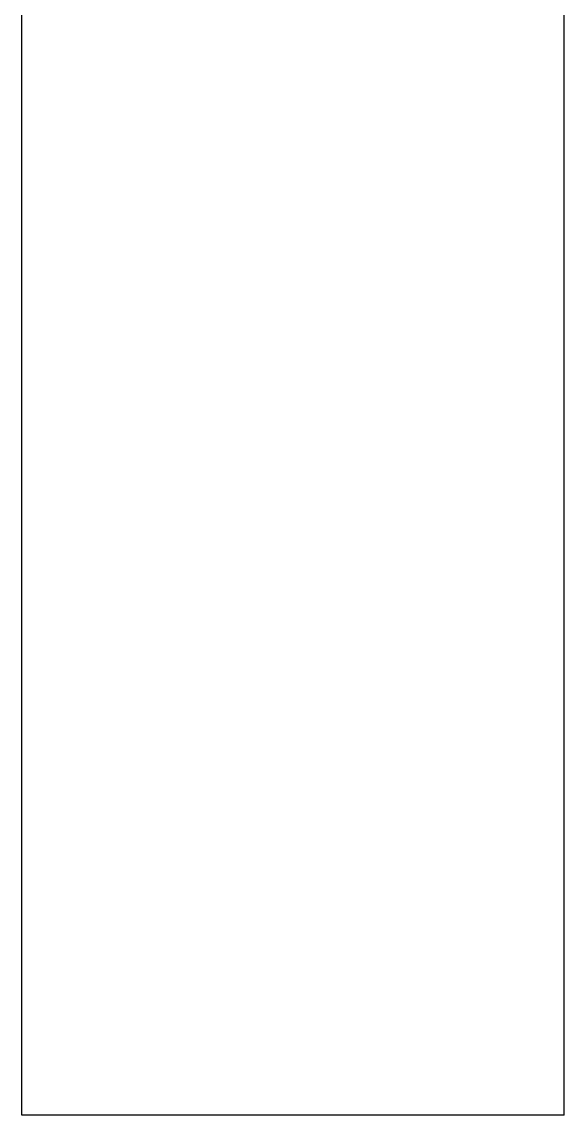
# Model space of a CAD drawing. Extents: x -1201378 to 2367219, y -619313 to 244905.
# Drawn here: x 1552130.9 to 1552209.4, y -278762.7 to -278604.3 of the extents above; entities that cross this region are included whole.
import ezdxf

# ---------------------------------------------------------------- set-up
doc = ezdxf.new("R2010")
doc.units = 0
doc.header["$LTSCALE"] = 1000
doc.layers.add('S-SB', color=21, linetype='CONTINUOUS')
doc.layers.add('取电臂', color=7, linetype='CONTINUOUS')

# ---------------------------------------------------------------- blocks, each defined once
blk = doc.blocks.new('吊车5')
at = {"layer": '取电臂', "color": 3, "linetype": 'Continuous'}
for p, q in [((1559786.55, -80015.48), (1559786.55, -79836.34)), ((1559786.55, -80015.48), (1559786.55, -79836.34)), ((1559865.12, -80015.48), (1559865.12, -79836.34)), ((1559865.12, -80015.48), (1559865.12, -79836.34)), ((1559786.55, -80015.48), (1559792.83, -80015.48)), ((1559786.55, -80015.48), (1559792.83, -80015.48)), ((1559792.83, -80015.48), (1559858.83, -80015.48)), ((1559792.83, -80015.48), (1559858.83, -80015.48)), ((1559858.83, -80015.48), (1559865.12, -80015.48)), ((1559858.83, -80015.48), (1559865.12, -80015.48))]:
    blk.add_line(p, q, dxfattribs=at)

msp = doc.modelspace()

# ---------------------------------------------------------------- block references
at = {"layer": 'S-SB', "xscale": -1}
msp.add_blockref('吊车5', (3111995.99, -198747.18), dxfattribs=at)

doc.saveas('drawing.dxf')
